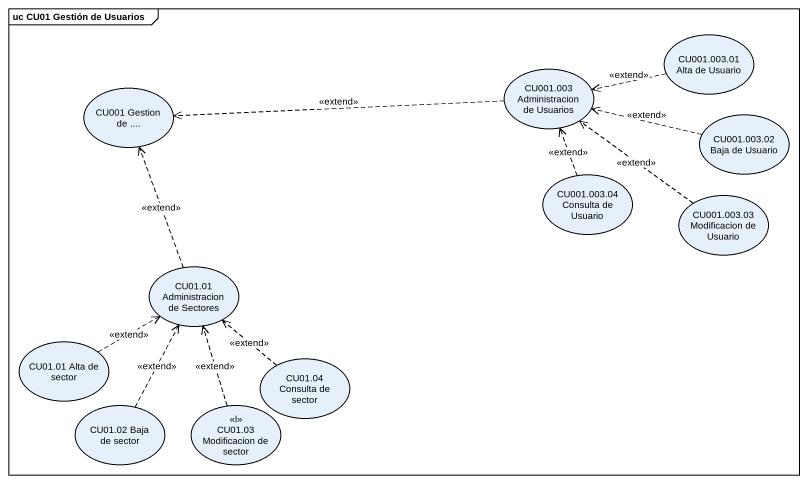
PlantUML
@startuml
mainframe uc CU01 Gestión de Usuarios
usecase "CU001.003.01 Alta de Usuario" as CU001_003_01_Alta_de_Usuario
usecase "CU001 Gestion de ...." as CU001_Gestion_de
usecase "CU001.003 Administracion de Usuarios" as CU001_003_Administracion_de
usecase "CU001.003.02 Baja de Usuario" as CU001_003_02_Baja_de_Usuario
usecase "CU001.003.04 Consulta de Usuario" as CU001_003_04_Consulta_de
usecase "CU001.003.03 Modificacion de Usuario" as CU001_003_03_Modificacion
usecase "CU01.01 Administracion de Sectores" as CU01_01_Administracion_de
usecase "CU01.01 Alta de sector" as CU01_01_Alta_de_sector
usecase "CU01.04 Consulta de sector" as CU01_04_Consulta_de_sector
usecase "CU01.02 Baja de sector" as CU01_02_Baja_de_sector
usecase "CU01.03 Modificacion de sector" as CU01_03_Modificacion_de <<l>>
CU001_003_01_Alta_de_Usuario .left.> CU001_003_Administracion_de : <<extend>>
CU001_003_Administracion_de .left.> CU001_Gestion_de : <<extend>>
CU001_003_02_Baja_de_Usuario .left.> CU001_003_Administracion_de : <<extend>>
CU001_003_04_Consulta_de .up.> CU001_003_Administracion_de : <<extend>>
CU001_003_03_Modificacion .up.> CU001_003_Administracion_de : <<extend>>
CU01_01_Administracion_de .up.> CU001_Gestion_de : <<extend>>
CU01_01_Alta_de_sector .right.> CU01_01_Administracion_de : <<extend>>
CU01_04_Consulta_de_sector .up.> CU01_01_Administracion_de : <<extend>>
CU01_02_Baja_de_sector .up.> CU01_01_Administracion_de : <<extend>>
CU01_03_Modificacion_de .up.> CU01_01_Administracion_de : <<extend>>
@enduml
